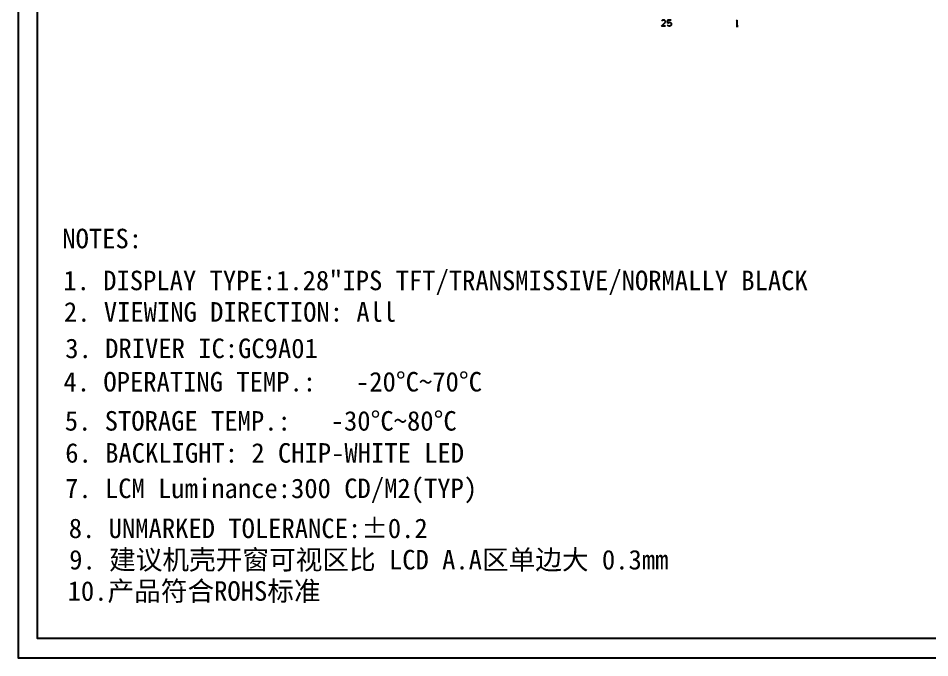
# Model space of a CAD drawing. Header units: millimetres. Extents: x 1040 to 3675, y 249 to 975.
# Drawn here: x 1336.8 to 1429.4, y 265.4 to 330.3 of the extents above; entities that cross this region are included whole.
import ezdxf

# ---------------------------------------------------------------- set-up
doc = ezdxf.new("R2010")
doc.units = ezdxf.units.MM
for name, color, linetype in [('FRAME', 154, 'Continuous'), ('KeepOutLayer', 6, 'Continuous'), ('图框', 7, 'Continuous')]:
    doc.layers.add(name, color=color, linetype=linetype)
doc.styles.add('宋体', font='')
doc.styles.get('宋体').set_extended_font_data('SimSun')

msp = doc.modelspace()

# ---------------------------------------------------------------- linework, layer by layer
at = {"layer": 'FRAME', "color": 7}
for points in [[(1570.4534, 421.1735), (1336.7858, 421.1735), (1336.7858, 265.3951), (1570.4534, 265.3951)], [(1568.5062, 267.3423), (1338.733, 267.3423), (1338.733, 419.2263), (1568.5062, 419.2263)]]:
    msp.add_lwpolyline(points, close=True, dxfattribs=at)
at = {"layer": 'KeepOutLayer', "color": 7}
for p, q in [((1402.2179, 330.1349), (1402.118, 330.035)), ((1402.118, 329.5351), (1402.5178, 329.935)), ((1402.4179, 330.1349), (1402.2179, 330.1349)), ((1402.5178, 330.035), (1402.4179, 330.1349)), ((1402.5178, 329.935), (1402.5178, 330.035)), ((1403.1177, 330.1349), (1402.7178, 330.1349)), ((1402.7178, 330.1349), (1402.7178, 329.835)), ((1402.7178, 329.835), (1402.9177, 329.935)), ((1402.8177, 329.5351), (1402.7178, 329.6351)), ((1402.9177, 329.935), (1403.0177, 329.935)), ((1403.0177, 329.935), (1403.1177, 329.835)), ((1403.1177, 329.6351), (1403.0177, 329.5351)), ((1403.1177, 329.835), (1403.1177, 329.6351)), ((1409.8179, 330.1349), (1409.718, 330.035)), ((1409.8179, 329.5351), (1409.8179, 330.1349)), ((1402.5178, 329.5351), (1402.118, 329.5351)), ((1403.0177, 329.5351), (1402.8177, 329.5351)), ((1409.718, 329.5351), (1409.9179, 329.5351)), ((1409.9179, 329.5351), (1409.8179, 329.5351))]:
    msp.add_line(p, q, dxfattribs=at)

# ---------------------------------------------------------------- texts
at = {"color": 7, "insert": (1341.5632, 297.8057), "char_height": 1.984832, "width": 53.412773, "attachment_point": 1, "style": '宋体'}
msp.add_mtext('3. DRIVER IC:GC9A01', dxfattribs=at)
at = {"layer": '图框', "style": '宋体'}
for s, height, p in [('NOTES:', 1.98483, (1341.2611, 306.9758)), ('1. DISPLAY TYPE:1.28"IPS TFT/TRANSMISSIVE/NORMALLY BLACK', 1.984832, (1341.365, 302.7165)), ('2. VIEWING DIRECTION: All', 1.984832, (1341.425, 299.5214)), ('4. OPERATING TEMP.:   -20%%DC~70%%DC', 1.984832, (1341.3849, 292.431)), ('5. STORAGE TEMP.:   -30%%DC~80%%DC', 1.984832, (1341.5178, 288.4593)), ('6. BACKLIGHT: 2 CHIP-WHITE LED', 1.984832, (1341.5618, 285.2039)), ('7. LCM Luminance:300 CD/M2(TYP)', 1.984832, (1341.5404, 281.6071)), ('8. UNMARKED TOLERANCE:%%P0.2', 1.984832, (1341.9196, 277.5479)), ('9. 建议机壳开窗可视区比 LCD A.A区单边大 0.3mm', 1.984832, (1341.9645, 274.3611))]:
    msp.add_text(s, height=height, dxfattribs=at).set_placement(p)
at = {"layer": '图框', "insert": (1341.8027, 273.168), "char_height": 1.984832, "width": 53.412773, "attachment_point": 1, "style": '宋体'}
msp.add_mtext('10.产品符合ROHS标准', dxfattribs=at)

doc.saveas('drawing.dxf')
